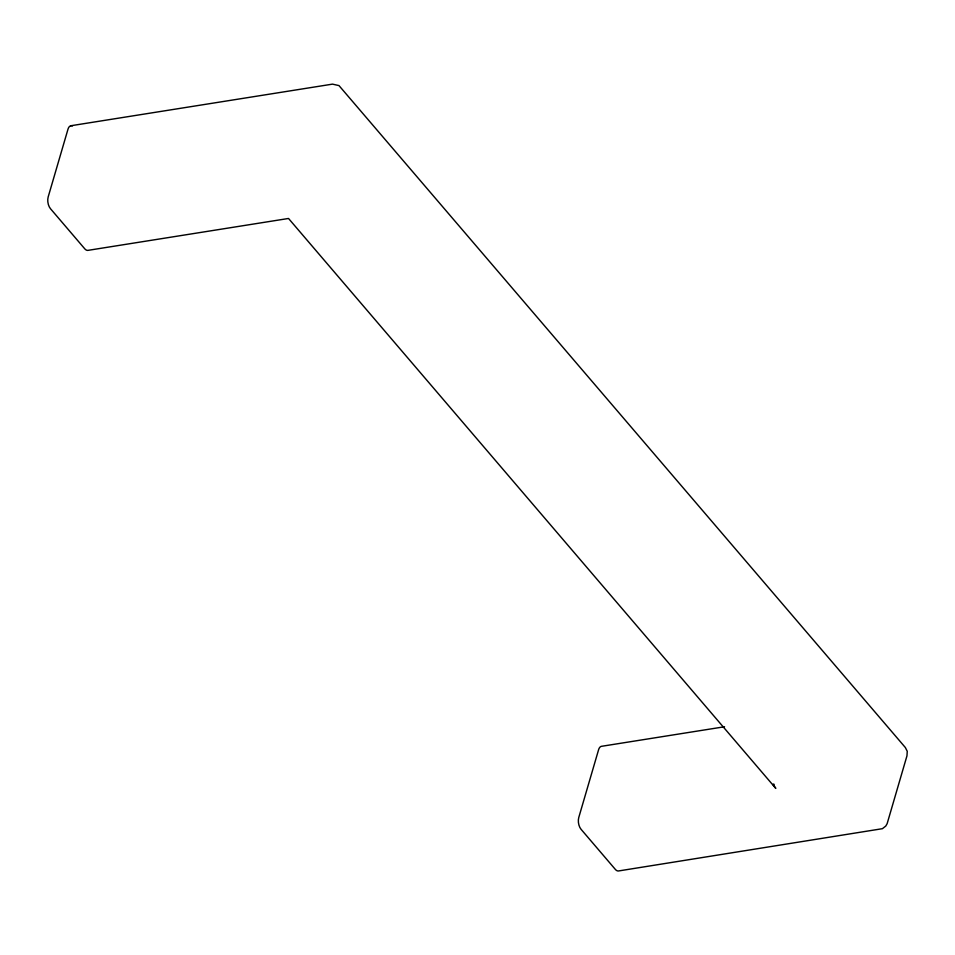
<?xml version="1.0" encoding="UTF-8"?>
<svg xmlns="http://www.w3.org/2000/svg" width="955" height="955" viewBox="0 0 955 955"><rect width="100%" height="100%" fill="white"/><g stroke="black" fill="none" stroke-linecap="round" stroke-linejoin="round"><path stroke-width="1.43" d="M70.67 125.774L332.495 84.136L338.989 85.592L905.34 747.514L907.25 751.31L906.964 755.847L887.135 823.676L885.763 826.063L882.408 828.689L618.9 870.9A8.5 4.584 81 0 1 615.295 869.348L581.07 829.31A8.5 4.584 81 0 1 578.766 817.516L598.606 749.687A8.5 4.584 81 0 1 601.256 746.356L724.547 726.755M773.848 784.043L774.075 786.132L773.061 784.282L775.806 788.4L288.529 218.468L88.314 250.306A8.5 4.584 81 0 1 84.709 248.754L50.484 208.715A8.5 4.584 81 0 1 48.18 196.933L68.02 129.104A8.5 4.584 81 0 1 72.496 125.929"/></g></svg>
